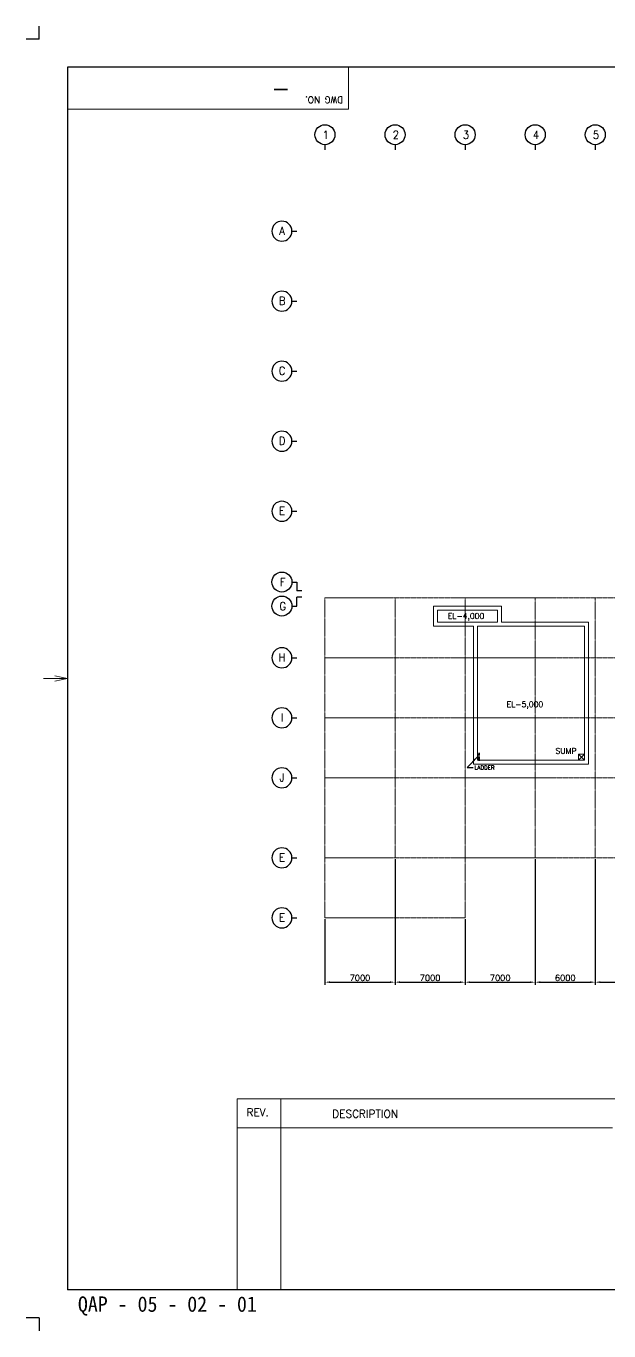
# Model space of a CAD drawing. Extents: x -59767 to 1106559, y -1290 to 1129522.
# Drawn here: x -1290 to 56917, y -1290 to 129144 of the extents above; entities that cross this region are included whole.
import ezdxf
from ezdxf.enums import TextEntityAlignment as Align

# ---------------------------------------------------------------- set-up
doc = ezdxf.new("R2010")
doc.units = 0
doc.linetypes.add('CENTER', pattern=[2, 1.25, -0.25, 0.25, -0.25])
doc.layers.get('0').update_dxf_attribs({"linetype": 'CONTINUOUS', "lineweight": 9})
doc.layers.get('Defpoints').update_dxf_attribs({"linetype": 'CONTINUOUS', "lineweight": 9})
for name, color, linetype in [('1', 2, 'CONTINUOUS'), ('15', 1, 'CONTINUOUS'), ('2', 4, 'CONTINUOUS'), ('7', 7, 'CONTINUOUS'), ('DIM', 7, 'CONTINUOUS')]:
    doc.layers.add(name, color=color, linetype=linetype)
for name, color, linetype, lineweight in [('CENTER', 1, 'CENTER', 9), ('TEXT', 3, 'CONTINUOUS', 9), ('WALL', 7, 'CONTINUOUS', 9), ('WALL_300', 7, 'CONTINUOUS', 9), ('외형선', 3, 'CONTINUOUS', 9), ('중심선', 1, 'CENTER', 9), ('치수선', 6, 'CONTINUOUS', 9)]:
    doc.layers.add(name, color=color, linetype=linetype, lineweight=lineweight)
doc.styles.add('ROMANS', font='romans.shx', dxfattribs={"bigfont": 'whgtxt.shx'})
doc.styles.get("Standard").update_dxf_attribs({"font": 'romans.shx', "bigfont": 'whtgtxt.shx'})
doc.styles.add('굴림체', font='')
doc.styles.get('굴림체').set_extended_font_data('GulimChe')
doc.dimstyles.new('ISO-25', dxfattribs={"dimscale": 200, "dimtxt": 3, "dimasz": 2.5, "dimexe": 1.25, "dimexo": 0.625, "dimtad": 1, "dimdec": 0, "dimdsep": 46, "dimtxsty": 'Standard', "dimcen": 2.5, "dimadec": 0, "dimazin": 0, "dimtp": 0.1, "dimtm": 0.1, "dimtfac": 0.6, "dimtdec": 0, "dimtmove": 0, "dimatfit": 3, "dimfxl": 1, "dimtvp": 1, "dimtolj": 1, "dimarcsym": 0})

# ---------------------------------------------------------------- blocks, each defined once
blk = doc.blocks.new('*D189')
at = {"layer": 'Defpoints', "color": 0}
for p in [(35558, 45997), (28558, 39997), (35558, 33569)]:
    blk.add_point(p, dxfattribs=at)
at = {"layer": '치수선', "color": 0, "lineweight": -2}
for p, q in [((35558, 45872), (35558, 33319)), ((28558, 39872), (28558, 33319)), ((29058, 33569), (35058, 33569))]:
    blk.add_line(p, q, dxfattribs=at)
at = {"layer": '치수선', "color": 0}
for points in [[(29058, 33653), (29058, 33486), (28558, 33569)], [(35058, 33486), (35058, 33653), (35558, 33569)]]:
    blk.add_solid(points, dxfattribs=at)
at = {"layer": '치수선', "color": 0, "insert": (32058, 33994), "char_height": 600, "attachment_point": 5}
blk.add_mtext('\\A1;7000', dxfattribs=at)
blk = doc.blocks.new('*D190')
at = {"layer": 'Defpoints', "color": 0}
for p in [(35558, 45697), (42558, 39997), (42558, 33569)]:
    blk.add_point(p, dxfattribs=at)
at = {"layer": '치수선', "color": 0, "lineweight": -2}
for p, q in [((35558, 45572), (35558, 33319)), ((42558, 39872), (42558, 33319)), ((36058, 33569), (42058, 33569))]:
    blk.add_line(p, q, dxfattribs=at)
at = {"layer": '치수선', "color": 0}
for points in [[(36058, 33653), (36058, 33486), (35558, 33569)], [(42058, 33486), (42058, 33653), (42558, 33569)]]:
    blk.add_solid(points, dxfattribs=at)
at = {"layer": '치수선', "color": 0, "insert": (39058, 33994), "char_height": 600, "attachment_point": 5}
blk.add_mtext('\\A1;7000', dxfattribs=at)
blk = doc.blocks.new('*D191')
at = {"layer": 'Defpoints', "color": 0}
for p in [(49558, 45997), (42558, 39997), (49558, 33569)]:
    blk.add_point(p, dxfattribs=at)
at = {"layer": '치수선', "color": 0, "lineweight": -2}
for p, q in [((49558, 45872), (49558, 33319)), ((42558, 39872), (42558, 33319)), ((43058, 33569), (49058, 33569))]:
    blk.add_line(p, q, dxfattribs=at)
at = {"layer": '치수선', "color": 0}
for points in [[(43058, 33653), (43058, 33486), (42558, 33569)], [(49058, 33486), (49058, 33653), (49558, 33569)]]:
    blk.add_solid(points, dxfattribs=at)
at = {"layer": '치수선', "color": 0, "insert": (46058, 33994), "char_height": 600, "attachment_point": 5}
blk.add_mtext('\\A1;7000', dxfattribs=at)
blk = doc.blocks.new('*D192')
at = {"layer": 'Defpoints', "color": 0}
for p in [(49558, 45997), (55558, 45997), (55558, 33569)]:
    blk.add_point(p, dxfattribs=at)
at = {"layer": '치수선', "color": 0, "lineweight": -2}
for p, q in [((49558, 45872), (49558, 33319)), ((55558, 45872), (55558, 33319)), ((50058, 33569), (55058, 33569))]:
    blk.add_line(p, q, dxfattribs=at)
at = {"layer": '치수선', "color": 0}
for points in [[(50058, 33653), (50058, 33486), (49558, 33569)], [(55058, 33486), (55058, 33653), (55558, 33569)]]:
    blk.add_solid(points, dxfattribs=at)
at = {"layer": '치수선', "color": 0, "insert": (52558, 33994), "char_height": 600, "attachment_point": 5}
blk.add_mtext('\\A1;6000', dxfattribs=at)
blk = doc.blocks.new('*D193')
at = {"layer": 'Defpoints', "color": 0}
for p in [(55558, 45997), (61558, 45997), (61558, 33569)]:
    blk.add_point(p, dxfattribs=at)
at = {"layer": '치수선', "color": 0, "lineweight": -2}
for p, q in [((55558, 45872), (55558, 33319)), ((61558, 45872), (61558, 33319)), ((56058, 33569), (61058, 33569))]:
    blk.add_line(p, q, dxfattribs=at)
at = {"layer": '치수선', "color": 0}
for points in [[(56058, 33653), (56058, 33486), (55558, 33569)], [(61058, 33486), (61058, 33653), (61558, 33569)]]:
    blk.add_solid(points, dxfattribs=at)
at = {"layer": '치수선', "color": 0, "insert": (58558, 33994), "char_height": 600, "attachment_point": 5}
blk.add_mtext('\\A1;6000', dxfattribs=at)
blk = doc.blocks.new('BUBBLE')
blk.add_line((0, -600), (0, -900))
blk.add_circle((0, 0), 600)

msp = doc.modelspace()

# ---------------------------------------------------------------- linework, layer by layer
at = {"linetype": 'Continuous'}
for p, q in [((30893.4, 125000.2), (30893.4, 120837.5)), ((2838.9, 120837.5), (30893.4, 120837.5)), ((2838.9, 63926.9), (1592.7, 64185.7)), ((2838.9, 63926.9), (1592.7, 63668.2)), ((19785.2, 21916.9), (19785.2, 2875.7)), ((19785.2, 21916.9), (178641.1, 21916.9)), ((24137.5, 21916.9), (24137.5, 2875.7)), ((19785.2, 19015.9), (57275.9, 19015.9))]:
    msp.add_line(p, q, dxfattribs=at)
msp.add_line((2838.9, 63926.9), (435.4, 63926.9))
at = {"layer": '1'}
for p, q in [((43823.8, 56140.2), (42759.4, 55023.1)), ((42759.4, 55023.1), (43375.3, 55023.1))]:
    msp.add_line(p, q, dxfattribs=at)
msp.add_solid([(43470.3, 55645.2), (43328.8, 55786.6), (43823.8, 56140.2)], dxfattribs=at)
at = {"layer": '15'}
for p, q in [((178754.5, 125065.4), (2838.9, 125040.2)), ((2838.9, 125040.2), (2838.9, 2813.6)), ((2838.9, 2838.9), (178754.5, 2838.9))]:
    msp.add_line(p, q, dxfattribs=at)
at = {"layer": '2'}
for p, q in [((0, 127853.9), (0, 129144.2)), ((0, 127853.9), (-1290.4, 127853.9)), ((0, 0), (-1290.4, 0)), ((0, 0), (0, -1290.4))]:
    msp.add_line(p, q, dxfattribs=at)
at = {"layer": 'CENTER', "color": 0, "lineweight": 60}
for p, q in [((43874.3, 56388.3), (44013.8, 56388.3)), ((43944, 56388.3), (43944, 55788.3)), ((43874.3, 55788.3), (44013.8, 55788.3))]:
    msp.add_line(p, q, dxfattribs=at)
at = {"layer": 'DIM', "linetype": 'Continuous'}
for p, q in [((25757.7, 73572.5), (25757.7, 72697.5)), ((26257.7, 72697.5), (25757.7, 72697.5)), ((26257.7, 72047.5), (25757.7, 72047.5)), ((25757.7, 71172.5), (25757.7, 72047.5))]:
    msp.add_line(p, q, dxfattribs=at)
at = {"layer": 'WALL'}
for p, q in [((39408.2, 71147.5), (39408.2, 69147.5)), ((46208.2, 71147.5), (39408.2, 71147.5)), ((39808.2, 70747.5), (39808.2, 69547.5)), ((45808.2, 70747.5), (39808.2, 70747.5)), ((45808.2, 70747.5), (45808.2, 69547.5)), ((46208.2, 71147.5), (46208.2, 69547.5)), ((54488.2, 55747.5), (53888.2, 56347.5)), ((53888.2, 55747.5), (54488.2, 56347.5))]:
    msp.add_line(p, q, dxfattribs=at)
msp.add_lwpolyline([(54488.2, 56347.5), (53888.2, 56347.5), (53888.2, 55747.5), (54488.2, 55747.5), (54488.2, 56347.5)], dxfattribs=at)
at = {"layer": 'WALL_300'}
for p, q in [((43408.2, 69147.5), (39408.2, 69147.5)), ((45808.2, 69547.5), (39808.2, 69547.5)), ((43408.2, 69147.5), (43408.2, 55347.5)), ((43808.2, 69147.5), (43808.2, 55747.5)), ((43808.2, 69147.5), (54488.2, 69147.5)), ((46208.2, 69547.5), (54888.2, 69547.5)), ((54488.2, 55747.5), (54488.2, 69147.5)), ((54888.2, 55347.5), (54888.2, 69547.5)), ((54888.2, 55347.5), (43408.2, 55347.5)), ((54488.2, 55747.5), (43808.2, 55747.5)), ((54488.2, 55747.5), (43808.2, 55747.5))]:
    msp.add_line(p, q, dxfattribs=at)
at = {"layer": '중심선'}
for p, q in [((28557.7, 39997.5), (28557.7, 71997.5)), ((28557.7, 71997.5), (154858.2, 71997.5)), ((35557.7, 45997.5), (35557.7, 71997.5)), ((42558.2, 39997.5), (42558.2, 71997.5)), ((49558.2, 71997.5), (49558.2, 45997.5)), ((55558.2, 71997.5), (55558.2, 45997.5)), ((28557.7, 65997.5), (154858.2, 65997.5)), ((28557.7, 59997.5), (154858.2, 59997.5)), ((28557.7, 53997.5), (154858.2, 53997.5)), ((28557.7, 45997.5), (154858.2, 45997.5)), ((28557.7, 39997.5), (42558.2, 39997.5))]:
    msp.add_line(p, q, dxfattribs=at)

# ---------------------------------------------------------------- block references
at = {"layer": '7', "color": 7, "xscale": 1.666666666627862, "yscale": 1.666666666627862, "zscale": 1.666666666627862}
for p in [(28557.7, 118290.2), (35557.7, 118290.2), (42558.2, 118290.2), (49558.2, 118290.2), (55558.2, 118290.2)]:
    msp.add_blockref('BUBBLE', p, dxfattribs=at)
at = {"layer": '7', "color": 7, "yscale": 1.666666666627862, "zscale": 1.666666666627862}
for p, xscale, rotation in [((24257.7, 108647.4), -1.666666666627862, 89.99999999999987), ((24257.7, 101647.4), -1.666666666627862, 89.99999999999987), ((24257.7, 94647.4), -1.666666666627862, 89.99999999999987), ((24257.7, 87647.4), -1.666666666627862, 89.99999999999986), ((24257.7, 80647.4), -1.666666666627862, 89.9999999999999), ((24257.7, 73572.5), 1.666666666627862, 90), ((24257.7, 71172.5), 1.666666666627862, 90), ((24257.7, 65997.5), -1.666666666627862, 89.9999999999999), ((24257.7, 59997.5), -1.666666666627862, 89.9999999999999), ((24257.7, 53997.5), -1.666666666627862, 89.9999999999999), ((24257.7, 45997.5), -1.666666666627862, 89.9999999999999), ((24257.7, 39997.5), -1.666666666627862, 89.9999999999999)]:
    msp.add_blockref('BUBBLE', p, dxfattribs=dict(at, xscale=xscale, rotation=rotation))

# ---------------------------------------------------------------- texts
at = {"layer": '1', "linetype": 'Continuous', "style": 'ROMANS'}
msp.add_text('DWG NO.', height=652.84, rotation=179.999979, dxfattribs=at).set_placement((30369.6, 122093.2))
for s, height, p in [('REV.', 771.07, (20716.6, 20171.6)), ('DESCRIPTION', 771.075, (29281.7, 20023.5))]:
    msp.add_text(s, height=height, dxfattribs=at).set_placement(p)
at = {"layer": '1', "style": '굴림체'}
msp.add_text('QAP - 05 - 02 - 01', height=1536.181, dxfattribs=at).set_placement((3883.5, 623.1))
at = {"layer": 'TEXT', "color": 7, "style": 'ROMANS', "width": 0.9}
for s, p in [('1', (28637.2, 118272.6)), ('2', (35637.2, 118272.6)), ('3', (42637.7, 118272.6)), ('4', (49637.7, 118272.6)), ('5', (55637.7, 118272.6)), ('A', (24269.4, 108686.8)), ('B', (24269.4, 101686.8)), ('C', (24269.4, 94686.8)), ('D', (24269.4, 87686.8)), ('E', (24269.4, 80686.8)), ('F', (24337.2, 73554.9)), ('G', (24337.2, 71154.9)), ('H', (24269.4, 66036.9)), ('I', (24269.4, 60036.9)), ('J', (24269.4, 54036.9)), ('E', (24269.4, 46036.9)), ('E', (24269.4, 40036.9))]:
    msp.add_text(s, height=800, dxfattribs=at).set_placement(p, align=Align.MIDDLE)
at = {"layer": 'TEXT', "lineweight": 9}
for s, height, p in [('EL-4,000', 560, (40825.4, 69891.7)), ('EL-5,000', 560, (46710, 61065.6)), ('SUMP ', 560, (51588.2, 56403.8)), ('LADDER', 400, (43488.5, 54820.6))]:
    msp.add_text(s, height=height, dxfattribs=at).set_placement(p)
at = {"layer": '외형선', "insert": (25109.8, 121809.5), "char_height": 1737.9, "attachment_point": 1, "rotation": 180, "style": 'ROMANS'}
msp.add_mtext_dynamic_manual_height_columns('{\\C2;-}', width=364.69, gutter_width=20, heights=[-1737.9], dxfattribs=at)

# ---------------------------------------------------------------- dimensions: what is measured, and where the dimension line sits
at = {"layer": '치수선'}
for base, p1, p2, picture, middle in [((35557.7, 33569.3), (28557.7, 39997.5), (35557.7, 45997.5), '*D189', (32057.7, 33994.3)), ((42558.2, 33569.3), (35558.2, 45697.5), (42558.2, 39997.5), '*D190', (39058.2, 33994.3)), ((49558.2, 33569.3), (42558.2, 39997.5), (49558.2, 45997.5), '*D191', (46058.2, 33994.3)), ((55558.2, 33569.3), (49558.2, 45997.5), (55558.2, 45997.5), '*D192', (52558.2, 33994.3)), ((61558.2, 33569.3), (55558.2, 45997.5), (61558.2, 45997.5), '*D193', (58558.2, 33994.3))]:
    dim = msp.add_linear_dim(base=base, p1=p1, p2=p2, dimstyle='ISO-25', dxfattribs=at)
    dim.commit()
    dim.dimension.update_dxf_attribs({"geometry": picture, "text_midpoint": middle})

doc.saveas('drawing.dxf')
